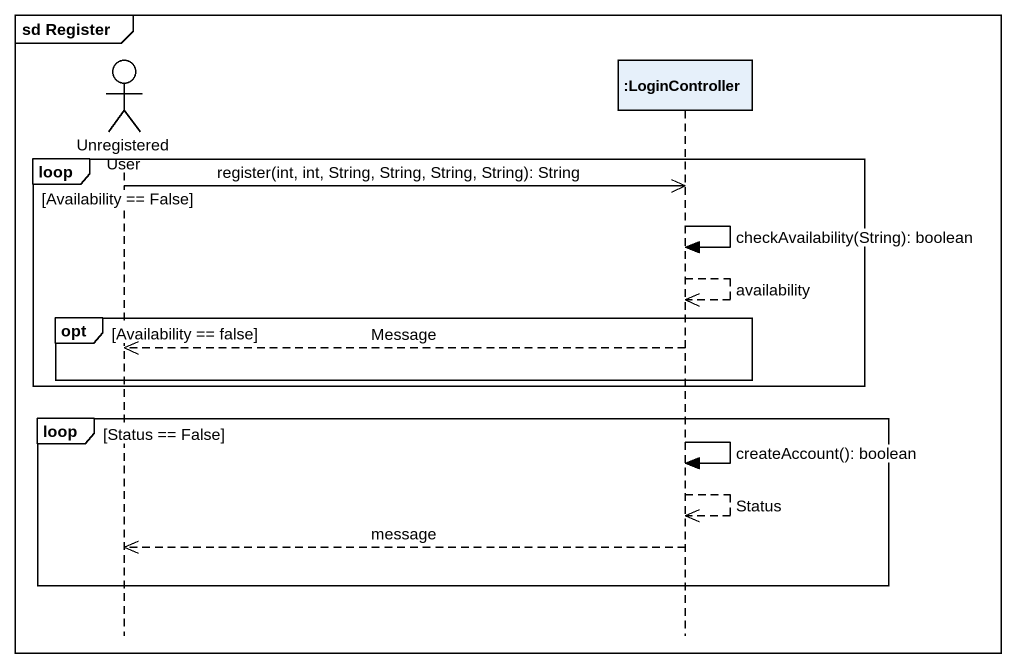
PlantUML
@startuml
mainframe sd Register
hide footbox
actor "Unregistered User" as Unregistered_User
participant ":LoginController" as LoginController

loop Availability == False
  Unregistered_User ->> LoginController : register(int, int, String, String, String, String): String
  LoginController -> LoginController : checkAvailability(String): boolean
  LoginController -->> LoginController : availability
  opt Availability == false
    LoginController -->> Unregistered_User : Message
  end
end
loop Status == False
  LoginController -> LoginController : createAccount(): boolean
  LoginController -->> LoginController : Status
  LoginController -->> Unregistered_User : message
end
@enduml
